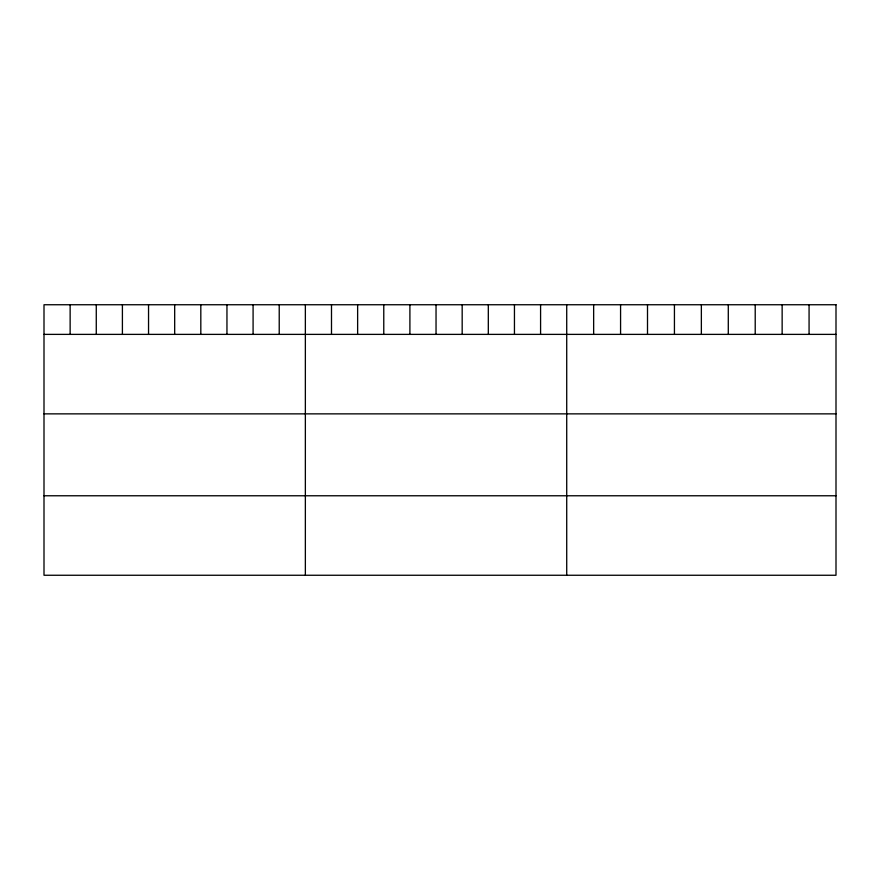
<?xml version="1.0" encoding="UTF-8"?>
<svg xmlns="http://www.w3.org/2000/svg" width="880" height="880" viewBox="0 0 880 880"><rect width="100%" height="100%" fill="white"/><g stroke="black" fill="none" stroke-linecap="round" stroke-linejoin="round"><path stroke-width="1.32" d="M44 334.378L836 334.378M44 413.864L836 413.864M44 495.77L836 495.77M809.072 304.744L809.072 334.378M782.144 304.744L782.144 334.378M755.216 304.744L755.216 334.378M728.288 304.744L728.288 334.378M701.36 304.744L701.36 334.378M674.432 304.744L674.432 334.378M647.504 304.744L647.504 334.378M620.576 304.744L620.576 334.378M593.648 304.744L593.648 334.378M566.72 304.744L566.72 575.256M540.584 304.744L540.584 334.378M514.448 304.744L514.448 334.378M488.312 304.744L488.312 334.378M462.176 304.744L462.176 334.378M436.04 304.744L436.04 334.378M409.904 304.744L409.904 334.378M383.768 304.744L383.768 334.378M357.632 304.744L357.632 334.378M331.496 304.744L331.496 334.378M305.36 304.744L305.36 575.256M279.224 304.744L279.224 334.378M253.088 304.744L253.088 334.378M226.952 304.744L226.952 334.378M200.816 304.744L200.816 334.378M174.68 304.744L174.68 334.378M148.544 304.744L148.544 334.378M122.408 304.744L122.408 334.378M96.272 304.744L96.272 334.378M70.136 304.744L70.136 334.378M836 304.744L44 304.744L44 575.256L836 575.256L836 304.744"/></g></svg>
